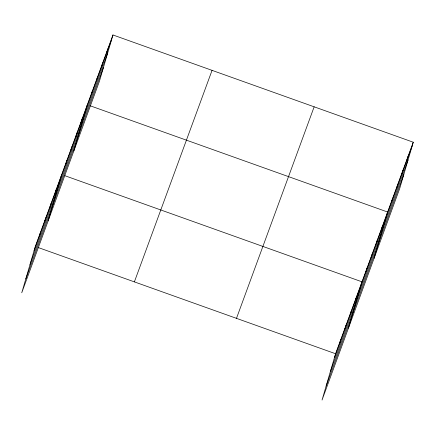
<?xml version="1.0" encoding="UTF-8"?>
<svg xmlns="http://www.w3.org/2000/svg" width="435" height="435" viewBox="0 0 435 435"><rect width="100%" height="100%" fill="white"/><g stroke="black" fill="none" stroke-linecap="round" stroke-linejoin="round"><path stroke-width="0.65" d="M39.4 236.096L40.569 232.105M44.685 221.714L45.854 217.723M49.965 207.332L51.134 203.341M55.25 192.944L56.414 188.953M48.16 220.866L61.699 174.571M65.658 164.604L66.821 160.607M70.78 150.641L71.949 146.649M75.907 136.682L77.077 132.686M81.035 122.719L82.204 118.728M73.792 151.065L87.332 104.764M91.29 94.797L92.454 90.806M96.412 80.839L97.581 76.843M101.54 66.876L102.709 62.885M106.667 52.918L107.836 48.921M112.959 34.963L99.425 81.258L21.75 292.788L35.289 246.487L112.959 34.963L413.25 142.212L399.711 188.513L322.041 400.037L335.575 353.742L413.25 142.212M339.691 343.351L340.861 339.354M344.971 328.963L346.14 324.972M350.257 314.581L351.42 310.59M355.536 300.199L356.705 296.202M348.446 328.12L361.985 281.82L64.777 175.669M365.944 271.853L367.113 267.862M371.071 257.89L372.24 253.899M376.199 243.932L377.362 239.941M381.326 229.968L382.49 225.977M374.078 258.314L387.618 212.019L90.409 105.863M391.576 202.047L392.745 198.055M396.704 188.089L397.873 184.097M401.831 174.125L402.995 170.134M406.953 160.167L408.122 156.176M34.12 250.484L111.795 38.954M30.037 264.442L107.711 52.912M25.834 278.83L103.503 67.3M134.382 281.88L212.057 70.356M236.482 318.349L314.157 106.82M334.412 357.733L412.081 146.203M330.328 371.697L407.997 160.167M326.119 386.079L403.794 174.549M38.367 247.591L335.575 353.742"/></g></svg>
